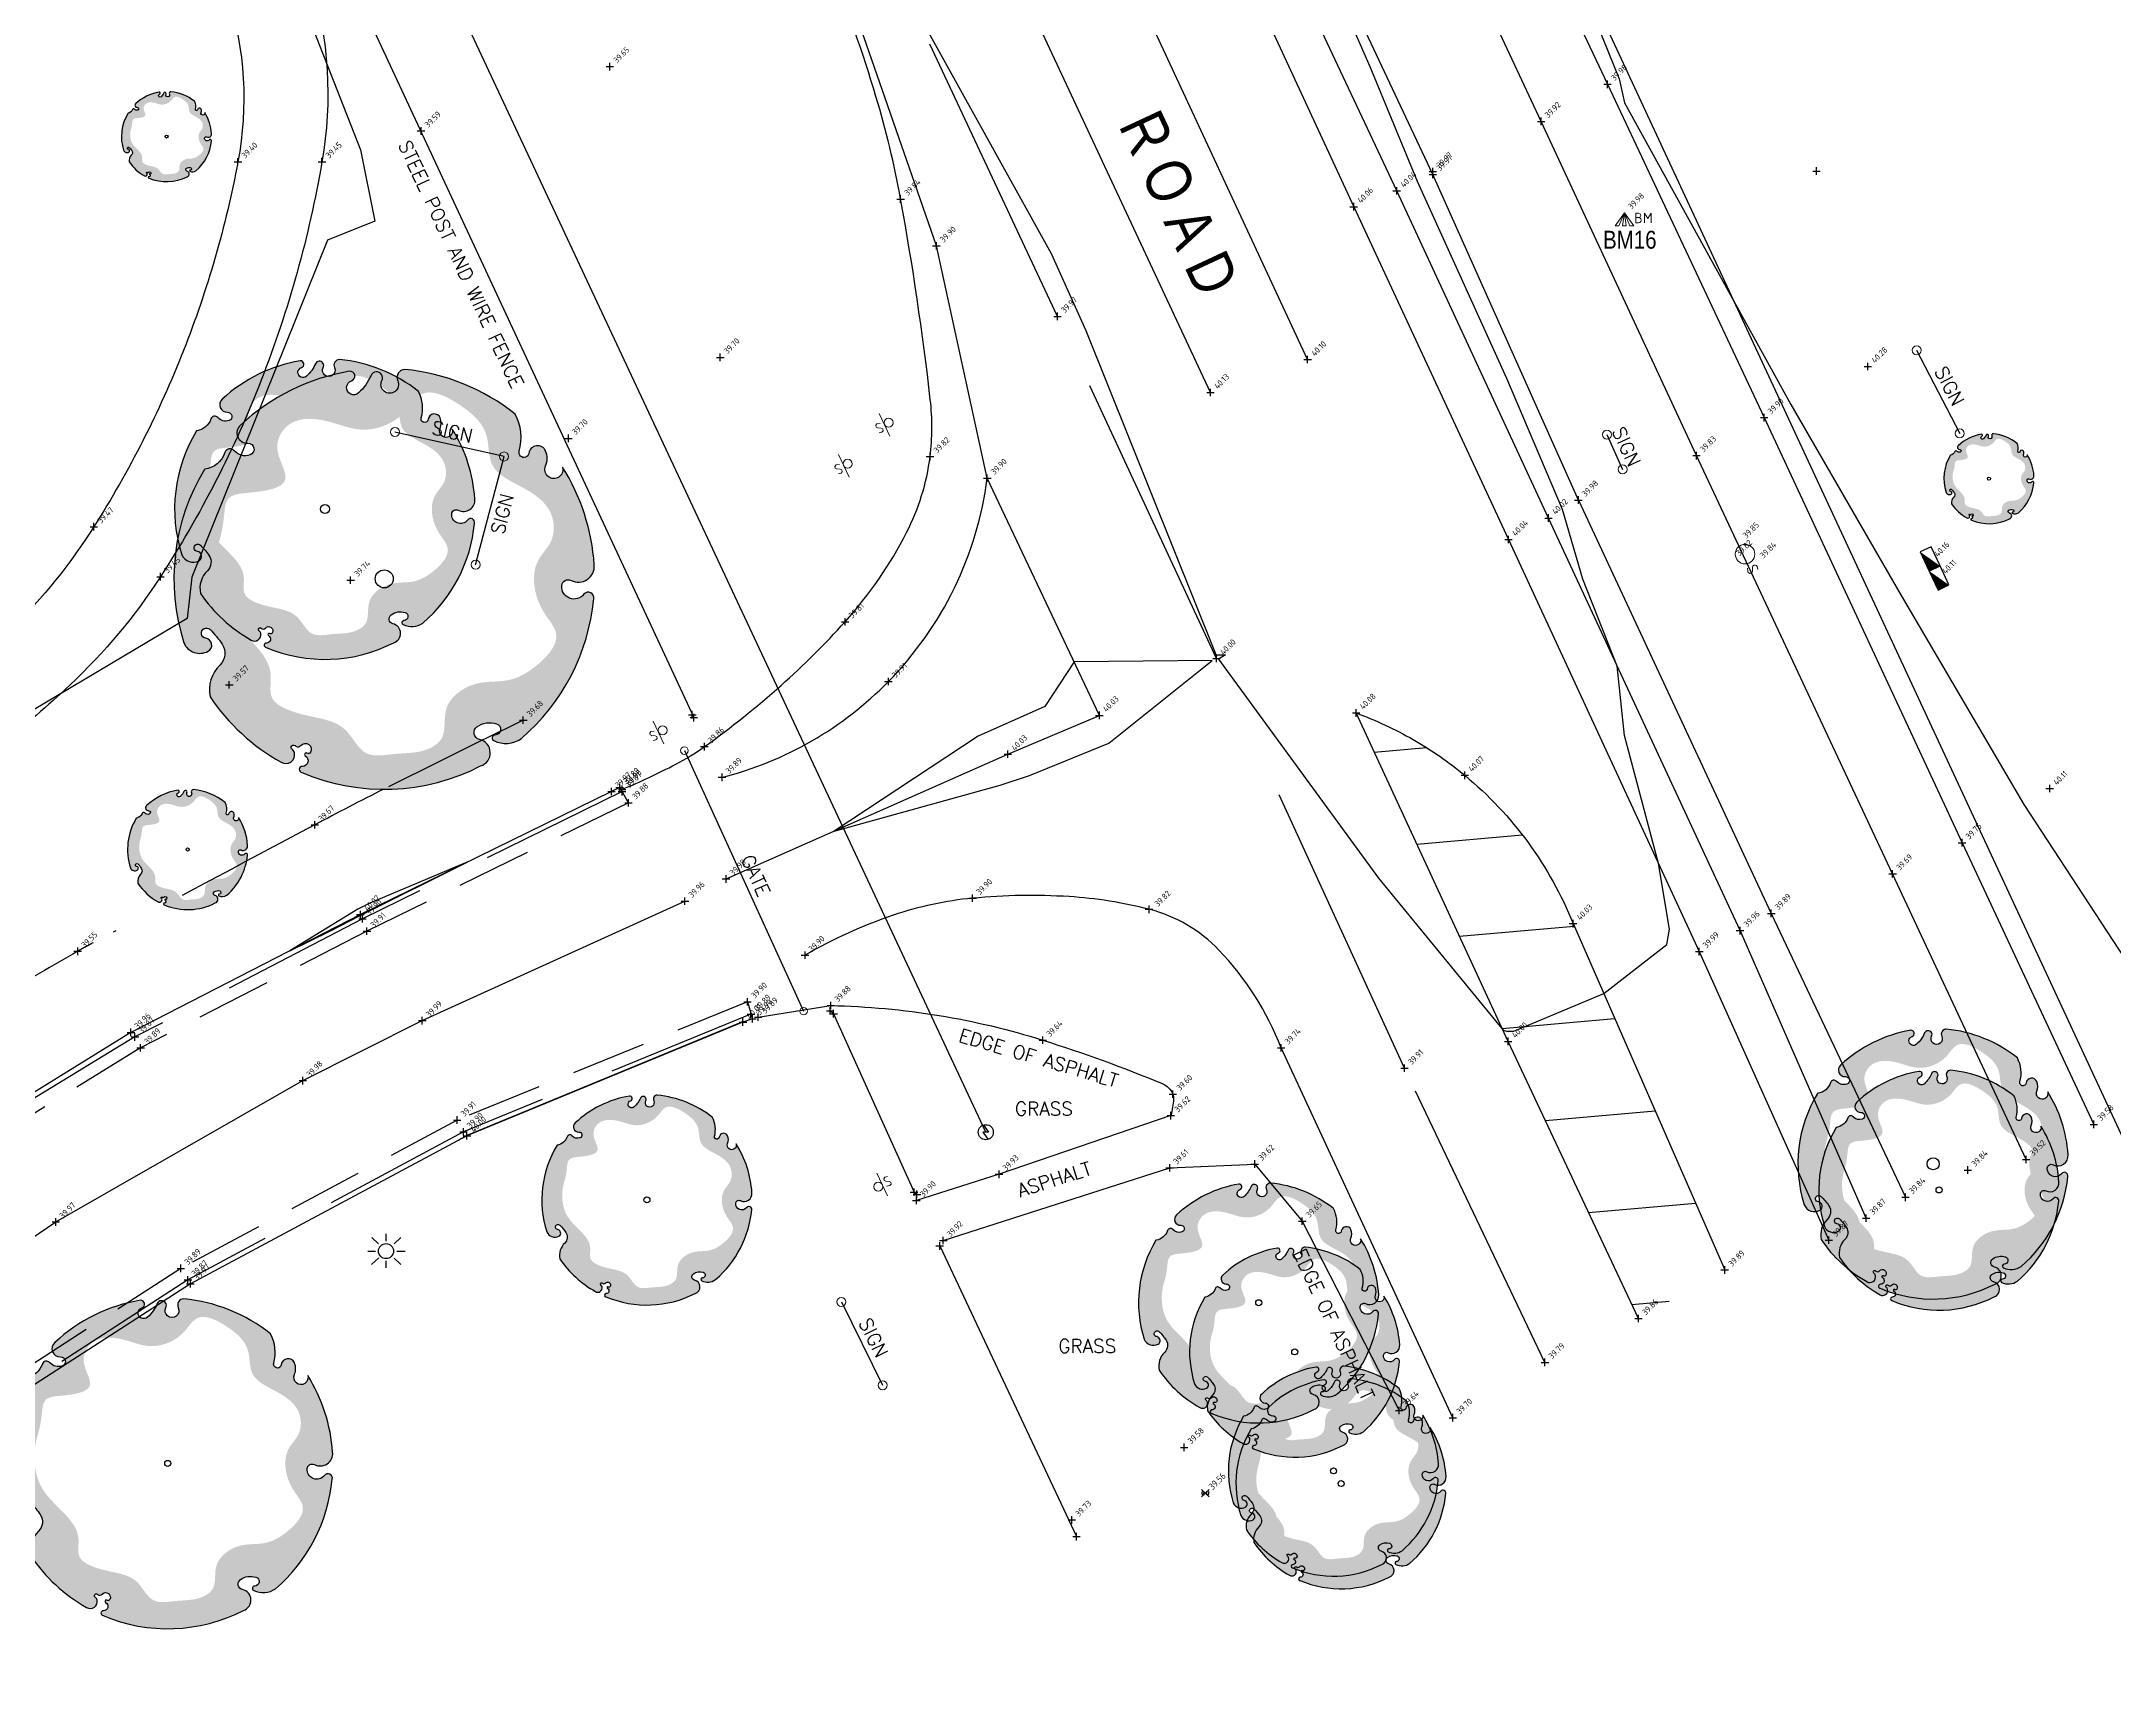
# Model space of a CAD drawing. Header units: metres. Extents: x 245957 to 247358, y 7418632 to 7419642.
# Drawn here: x 247032.9 to 247101.9, y 7419030.7 to 7419085.3 of the extents above; entities that cross this region are included whole.
import ezdxf
from ezdxf.enums import TextEntityAlignment as Align

# ---------------------------------------------------------------- set-up
doc = ezdxf.new("R2010")
doc.units = ezdxf.units.M
for name, pattern in [('DASHDOT', [10, 5, -2.5, 0, -2.5]), ('DASHED', [0.75, 0.5, -0.25]), ('HIDDEN', [0.375, 0.25, -0.125])]:
    doc.linetypes.add(name, pattern=pattern)
for name, color, linetype in [('-TEXT', 7, 'Continuous'), ('017_NAIL-L', 8, 'Continuous'), ('103_TOE_OF_BATTER', 37, 'DASHDOT'), ('103_TOE_OF_BATTER-L', 37, 'DASHDOT'), ('103_TOE_OF_BATTER-S', 37, 'DASHDOT'), ('104_EXISTING_SURFACE-L', 35, 'Continuous'), ('104_EXISTING_SURFACE-S', 35, 'Continuous'), ('201_SINGLE_TREE-H', 63, 'Continuous'), ('201_SINGLE_TREE-S', 96, 'Continuous'), ('403_EDGE_OF_BITUMEN', 8, 'Continuous'), ('403_EDGE_OF_BITUMEN-L', 8, 'Continuous'), ('403_EDGE_OF_BITUMEN-S', 8, 'Continuous'), ('405_EDGE_FORMATION', 33, 'Continuous'), ('405_EDGE_FORMATION-L', 33, 'Continuous'), ('405_EDGE_FORMATION-S', 33, 'Continuous'), ('408_BACK_OF_KERB', 10, 'Continuous'), ('408_BACK_OF_KERB-L', 10, 'Continuous'), ('408_BACK_OF_KERB-S', 10, 'Continuous'), ('410_PEDESTRIAN_PATH', 32, 'Continuous'), ('410_PEDESTRIAN_PATH-L', 32, 'Continuous'), ('410_PEDESTRIAN_PATH-S', 32, 'Continuous'), ('415_LANE_LINE_DASHED', 53, 'DASHED'), ('418_LANE_LINE_SOLID', 53, 'Continuous'), ('418_LANE_LINE_SOLID-L', 53, 'Continuous'), ('418_LANE_LINE_SOLID-S', 53, 'Continuous'), ('503_SIGN', 89, 'Continuous'), ('721_TELECOM_PIT-L', 7, 'Continuous'), ('903_FENCE', 24, 'FENCELINE'), ('903_FENCE-S', 24, 'Continuous'), ('904_GATE', 22, 'Continuous'), ('EX-BENCHMARK', 7, 'Continuous'), ('EX-BENCHMARK_(SLS)', 8, 'Continuous'), ('EX-GATE_(SLS)', 22, 'Continuous'), ('EX-TELSTRA_COVER_(SLS)', 7, 'Continuous'), ('EX-TRAFFIC_SIGN_(SLS)', 89, 'Continuous'), ('Surface_Contours_Major', 4, 'Continuous'), ('Surface_Contours_Minor', 253, 'Continuous')]:
    doc.layers.add(name, color=color, linetype=linetype)
for name, color, linetype, true_color in [('406_LIP_OF_KERB', 7, 'HIDDEN', 0xff4100), ('406_LIP_OF_KERB-L', 7, 'HIDDEN', 0xff4100), ('406_LIP_OF_KERB-S', 7, 'HIDDEN', 0xff4100), ('407_INVERT_OF_KERB', 7, 'DASHED', 0xff4100), ('407_INVERT_OF_KERB-L', 7, 'DASHED', 0xff4100), ('407_INVERT_OF_KERB-S', 7, 'DASHED', 0xff4100), ('717_ELEC_LINE_OVER', 7, 'Continuous', 0xffa500), ('734_GAS_UNDERGROUND-L', 7, 'GAS_LINE', 0xe5d400), ('734_GAS_UNDERGROUND-S', 7, 'GAS_LINE', 0xe5d400), ('741_SEWER_PIT-L', 7, 'Continuous', 0xfffd66), ('EX-ELECT_POLE_(SLS)', 7, 'Continuous', 0xffa500), ('EX-LIGHT_(SLS)', 7, 'Continuous', 0xffa500), ('EX-SEWER_PIT_(SLS)', 7, 'Continuous', 0xfffd66)]:
    doc.layers.add(name, color=color, linetype=linetype, true_color=true_color)
doc.styles.add('BOLD', font='ARIALN.TTF')
doc.styles.add('ISO', font='iso.shx')
doc.styles.add('ISO2.5', font='isocp.shx', dxfattribs={"height": 2.5})
doc.styles.get("Standard").update_dxf_attribs({"font": 'SIMPLEX.shx'})
doc.linetypes.add('FENCELINE', pattern='A,0.5,-0.2,["/",Standard,S=0.1,R=0,X=0,Y=-0.05],-0.25', length=0.95)
doc.linetypes.add('GAS_LINE', pattern='A,0.8,-3.2,["GAS",Standard,S=2,R=0,X=-2,Y=-1],-4,15', length=23)

# ---------------------------------------------------------------- blocks, each defined once
blk = doc.blocks.new('BM')
at = {"color": 0, "linetype": 'Continuous', "lineweight": 13}
for p, q in [((0, 0), (-0.31, -0.437)), ((-0.186, -0.437), (0, 0)), ((0, 0), (-0.062, -0.437)), ((0, 0), (0.186, -0.437)), ((0.31, -0.437), (0, 0)), ((0, 0), (0.062, -0.437)), ((-0.31, -0.437), (-0.186, -0.437)), ((-0.062, -0.437), (0.062, -0.437)), ((0.186, -0.437), (0.31, -0.437)), ((0.472, -0.017), (0.383, -0.017)), ((0.383, -0.017), (0.383, -0.339)), ((0.472, -0.161), (0.383, -0.161)), ((0.383, -0.161), (0.389, -0.161)), ((0.383, -0.339), (0.472, -0.339)), ((0.383, -0.339), (0.389, -0.339)), ((0.522, -0.039), (0.472, -0.017)), ((0.472, -0.161), (0.522, -0.139)), ((0.516, -0.172), (0.472, -0.161)), ((0.472, -0.339), (0.516, -0.327)), ((0.549, -0.206), (0.516, -0.172)), ((0.516, -0.327), (0.549, -0.294)), ((0.544, -0.089), (0.522, -0.039)), ((0.522, -0.139), (0.544, -0.089)), ((0.56, -0.25), (0.549, -0.206)), ((0.549, -0.294), (0.56, -0.25)), ((0.671, -0.339), (0.671, -0.017)), ((0.671, -0.017), (0.776, -0.194)), ((0.776, -0.194), (0.887, -0.017)), ((0.887, -0.017), (0.887, -0.339))]:
    blk.add_line(p, q, dxfattribs=at)
blk = doc.blocks.new('CROSS')
at = {"color": 0, "linetype": 'Continuous'}
for p, q in [((-0.5, 0), (0.5, 0)), ((0, -0.5), (0, 0.5))]:
    blk.add_line(p, q, dxfattribs=at)
blk = doc.blocks.new('734')
at = {"color": 0, "linetype": 'Continuous'}
for p, q in [((-0.5, 0.5), (0, 0)), ((0, 0), (-0.5, -0.5)), ((-0.366, 0.196), (-0.438, 0.122)), ((-0.438, 0.122), (-0.436, -0.1)), ((-0.154, 0.196), (-0.366, 0.196)), ((0.5, 0.5), (0, 0)), ((0, 0), (0.5, -0.5)), ((0.16, 0.2), (0.16, -0.08)), ((0.46, -0.08), (0.46, 0.2)), ((-0.436, -0.1), (-0.398, -0.168)), ((-0.398, -0.168), (-0.332, -0.206)), ((-0.332, -0.206), (-0.254, -0.206)), ((-0.132, -0.038), (-0.288, -0.038)), ((-0.254, -0.206), (-0.212, -0.206)), ((-0.212, -0.206), (-0.16, -0.204)), ((-0.16, -0.204), (-0.132, -0.148)), ((-0.132, -0.148), (-0.132, -0.038)), ((0.16, -0.08), (0.2, -0.16)), ((0.2, -0.16), (0.26, -0.2)), ((0.26, -0.2), (0.34, -0.2)), ((0.34, -0.2), (0.42, -0.16)), ((0.42, -0.16), (0.46, -0.08))]:
    blk.add_line(p, q, dxfattribs=at)
blk = doc.blocks.new('PP')
at = {"layer": 'EX-ELECT_POLE_(SLS)', "color": 0}
for p, q in [((-0.077, 0.238), (0.092, 0)), ((0.092, 0), (-0.096, 0)), ((-0.096, 0), (0.074, -0.239))]:
    blk.add_line(p, q, dxfattribs=at)
blk.add_circle((0, 0), 0.25, dxfattribs=at)
blk = doc.blocks.new('SP')
at = {"color": 0, "linetype": 'Continuous', "lineweight": 13}
for p, q in [((0.15, 0.423), (0.15, -0.406)), ((0.28, 0.165), (0.263, 0.104)), ((0.263, 0.104), (0.302, 0.059)), ((0.335, 0.192), (0.28, 0.165)), ((0.302, 0.059), (0.401, 0.004)), ((0.424, 0.176), (0.335, 0.192)), ((0.401, 0.004), (0.407, 0.004)), ((0.44, -0.04), (0.401, 0.004)), ((0.401, 0.004), (0.407, 0.004)), ((0.263, -0.096), (0.368, -0.129)), ((0.368, -0.129), (0.424, -0.101)), ((0.368, -0.129), (0.374, -0.129)), ((0.424, -0.101), (0.44, -0.04))]:
    blk.add_line(p, q, dxfattribs=at)
blk.add_circle((0, 0), 0.15, dxfattribs=at)
blk = doc.blocks.new('201T')
at = {"layer": '201_SINGLE_TREE-S'}
blk.add_circle((0, 0), 0.5, dxfattribs=at)
blk = doc.blocks.new('201C')
at = {"layer": '201_SINGLE_TREE-H', "transparency": 33554534}
h = blk.add_hatch(color=256, dxfattribs=at)
h.paths.add_polyline_path([(-0.3717, -0.3344, 0.222926), (0.0196, -0.4996, 0.770799), (0.0439, -0.4417, -0.650302), (0.0511, -0.4116, -0.234737), (0.0964, -0.4247, -0.847312), (0.0816, -0.4475, 0.78443), (0.0732, -0.4583, 0.276934), (0.1352, -0.4813, 0.193599), (0.4309, -0.2536, 0.800435), (0.4144, -0.2337, -0.75216), (0.3757, -0.1925, -0.528914), (0.4006, -0.1909, 0.594112), (0.4663, -0.1804, 0.123805), (0.4962, 0.0616, -1.41759), (0.4607, 0.0811, 0.206906), (0.4758, 0.1133, 0.759729), (0.4374, 0.1252, -1.073307), (0.4187, 0.1392, 0.194379), (0.4474, 0.2231, 0.144612), (0.2544, 0.4304, 0.53339), (0.2277, 0.4128, -1.592592), (0.1939, 0.4293, 1.030038), (0.1758, 0.4513, -0.10361), (0.1314, 0.4262, -1.238487), (0.1282, 0.4593, 0.884725), (0.1336, 0.4818, 0.147549), (-0.1551, 0.4753, 0.71725), (-0.1579, 0.4291, -0.864032), (-0.1646, 0.4015, -0.310704), (-0.1946, 0.4266, 0.58143), (-0.2167, 0.4321, -0.281558), (-0.2766, 0.4162), (-0.2775, 0.4159, 0.217121), (-0.4959, 0.0634), (-0.4959, 0.0634, 0.440011), (-0.4522, 0.021, 0.723973), (-0.4442, 0.0516, -1.384648), (-0.4262, 0.0659, -0.051107), (-0.4149, 0.0223, -0.361502), (-0.441, -0.0208, 0.256822), (-0.4937, -0.0791, 0.116166), (-0.4065, -0.2911, 0.67803), (-0.3682, -0.2843, 0.170035), (-0.3696, -0.274, -1.054701), (-0.3596, -0.2696, 0.431903), (-0.3468, -0.2749, -0.910728), (-0.3329, -0.2993, -0.42046), (-0.3418, -0.2976, 1.007885), (-0.3479, -0.3018, -0.766634), (-0.3646, -0.3216, 0.938602), (-0.3717, -0.3344)])
edge = h.paths.add_edge_path(flags=16)
edge.add_spline(control_points=[(-0.3177, 0.2468), (-0.303, 0.2628), (-0.2856, 0.2893), (-0.256, 0.3411), (-0.1928, 0.3155), (-0.0921, 0.286), (-0.1162, 0.3941), (-0.0359, 0.4462), (0.0392, 0.3985), (0.1028, 0.3299), (0.1957, 0.3214), (0.2784, 0.3804), (0.3442, 0.2961), (0.3785, 0.2147), (0.3303, 0.1307), (0.3915, 0.0592), (0.4378, -0.0139), (0.4055, -0.0919), (0.3459, -0.1091), (0.3102, -0.1666), (0.3057, -0.2282), (0.3286, -0.3091), (0.2408, -0.3447), (0.1647, -0.3496), (0.103, -0.3142), (0.0463, -0.3153), (0.0047, -0.3356), (-0.0139, -0.3682), (-0.0327, -0.4069), (-0.0927, -0.4151), (-0.1463, -0.3868), (-0.23, -0.3665), (-0.2245, -0.2773), (-0.2864, -0.2294), (-0.3344, -0.1941), (-0.3737, -0.1409), (-0.3276, -0.0866), (-0.344, -0.0009), (-0.3866, 0.0828), (-0.3665, 0.1796), (-0.3359, 0.2271), (-0.3177, 0.2468)], knot_values=[0, 0, 0, 0, 0.064972, 0.101243, 0.15652, 0.245586, 0.324463, 0.387907, 0.486094, 0.554514, 0.671826, 0.728629, 0.823661, 0.919885, 0.989953, 1.075257, 1.171704, 1.23593, 1.293575, 1.346478, 1.426142, 1.479146, 1.570817, 1.644481, 1.712561, 1.774901, 1.807, 1.846291, 1.885582, 1.928182, 2.007036, 2.074591, 2.151638, 2.226455, 2.293426, 2.340744, 2.397548, 2.47317, 2.587294, 2.673595, 2.754259, 2.754259, 2.754259, 2.754259], degree=3, periodic=0)
at = {"layer": '201_SINGLE_TREE-S'}
blk.add_lwpolyline([(-0.3717, -0.3344, 0.222926), (0.0196, -0.4996, 0.770799), (0.0439, -0.4417, -0.650302), (0.0511, -0.4116, -0.234737), (0.0964, -0.4247, -0.847312), (0.0816, -0.4475, 0.78443), (0.0732, -0.4583, 0.276934), (0.1352, -0.4813, 0.193599), (0.4309, -0.2536, 0.800435), (0.4144, -0.2337, -0.75216), (0.3757, -0.1925, -0.528914), (0.4006, -0.1909, 0.594112), (0.4663, -0.1804, 0.123805), (0.4962, 0.0616, -1.41759), (0.4607, 0.0811, 0.206906), (0.4758, 0.1133, 0.759729), (0.4374, 0.1252, -1.073307), (0.4187, 0.1392, 0.194379), (0.4474, 0.2231, 0.144612), (0.2544, 0.4304, 0.53339), (0.2277, 0.4128, -1.592592), (0.1939, 0.4293, 1.030038), (0.1758, 0.4513, -0.10361), (0.1314, 0.4262, -1.238487), (0.1282, 0.4593, 0.884725), (0.1336, 0.4818, 0.147549), (-0.1551, 0.4753, 0.71725), (-0.1579, 0.4291, -0.864032), (-0.1646, 0.4015, -0.310704), (-0.1946, 0.4266, 0.58143), (-0.2167, 0.4321, -0.281558), (-0.2766, 0.4162), (-0.2775, 0.4159, 0.217121), (-0.4959, 0.0634), (-0.4959, 0.0634, 0.440011), (-0.4522, 0.021, 0.723973), (-0.4442, 0.0516, -1.384648), (-0.4262, 0.0659, -0.051107), (-0.4149, 0.0223, -0.361502), (-0.441, -0.0208, 0.256822), (-0.4937, -0.0791, 0.116166), (-0.4065, -0.2911, 0.67803), (-0.3682, -0.2843, 0.170035), (-0.3696, -0.274, -1.054701), (-0.3596, -0.2696, 0.431903), (-0.3468, -0.2749, -0.910728), (-0.3329, -0.2993, -0.42046), (-0.3418, -0.2976, 1.007885), (-0.3479, -0.3018, -0.766634), (-0.3646, -0.3216, 0.938602), (-0.3717, -0.3344)], format="xyb", dxfattribs=at)
blk = doc.blocks.new('SEWA')
at = {"color": 0, "linetype": 'Continuous', "lineweight": 13}
for p, q in [((0.471, 0.153), (0.46, 0.114)), ((0.46, 0.114), (0.477, 0.07)), ((0.499, 0.186), (0.471, 0.153)), ((0.477, 0.07), (0.504, 0.042)), ((0.543, 0.197), (0.499, 0.186)), ((0.504, 0.042), (0.615, -0.013)), ((0.643, 0.175), (0.543, 0.197)), ((0.46, -0.124), (0.582, -0.163)), ((0.582, -0.163), (0.621, -0.152)), ((0.582, -0.163), (0.587, -0.163)), ((0.615, -0.013), (0.621, -0.013)), ((0.648, -0.041), (0.615, -0.013)), ((0.615, -0.013), (0.621, -0.013)), ((0.621, -0.152), (0.654, -0.124)), ((0.659, -0.08), (0.648, -0.041)), ((0.654, -0.124), (0.659, -0.08))]:
    blk.add_line(p, q, dxfattribs=at)
blk.add_circle((0, 0), 0.325, dxfattribs=at)
blk = doc.blocks.new('GATE')
at = {"color": 0, "linetype": 'Continuous', "lineweight": 13}
blk.add_circle((0, 0), 0.125, dxfattribs=at)
blk = doc.blocks.new('SPD')
at = {"color": 0, "linetype": 'Continuous', "lineweight": 13}
blk.add_circle((0, 0), 0.15, dxfattribs=at)
blk = doc.blocks.new('TCB')
at = {"layer": 'EX-TELSTRA_COVER_(SLS)'}
for p, q in [((0.35, 0.2), (-0.35, 0.2)), ((-0.35, 0.2), (-0.35, -0.2)), ((0.35, -0.2), (0.35, 0.2)), ((-0.35, -0.2), (0.35, -0.2))]:
    blk.add_line(p, q, dxfattribs=at)
blk.add_solid([(-0.35, -0.2), (0.35, 0.2), (0.35, -0.2)], dxfattribs=at)
blk = doc.blocks.new('G')
at = {"layer": '-TEXT'}
blk.add_text('GRASS', height=0.45, dxfattribs=at).set_placement((0.021, -0.235), align=Align.CENTER)
blk = doc.blocks.new('A')
at = {"layer": '-TEXT'}
blk.add_text('ASPHALT', height=0.45, dxfattribs=at).set_placement((-0.053, -0.242), align=Align.CENTER)
blk = doc.blocks.new('1221')
at = {"layer": 'EX-LIGHT_(SLS)'}
for p, q in [((246717.545, 7418813.371), (246717.762, 7418813.171)), ((246718.013, 7418813.493), (246718.013, 7418813.259)), ((246718.512, 7418813.371), (246718.283, 7418813.162)), ((246717.413, 7418812.924), (246717.667, 7418812.924)), ((246717.773, 7418812.695), (246717.535, 7418812.476)), ((246718.013, 7418812.599), (246718.013, 7418812.365)), ((246718.285, 7418812.687), (246718.512, 7418812.476)), ((246718.379, 7418812.924), (246718.654, 7418812.924))]:
    blk.add_line(p, q, dxfattribs=at)
blk.add_circle((246718.013, 7418812.924), 0.25, dxfattribs=at)

msp = doc.modelspace()

# ---------------------------------------------------------------- hatches: boundary and pattern name
at = {"layer": '418_LANE_LINE_SOLID'}
h = msp.add_hatch(dxfattribs=at)
h.set_pattern_fill('ANSI31', color=256, angle=320, style=0)
edge = h.paths.add_edge_path()
edge.add_line((247081.686, 7419052), (247076.626, 7419062.922))
edge.add_arc((247072.369, 7419051.315), 12.363, 60.15707, 69.86006, ccw=False)
edge.add_arc((247072.369, 7419051.315), 12.363, 50.45408, 60.15707, ccw=False)
edge.add_arc((247072.369, 7419051.315), 12.363, 36.15509, 50.45408, ccw=False)
edge.add_arc((247072.369, 7419051.315), 12.363, 21.85609, 36.15509, ccw=False)
edge.add_line((247083.843, 7419055.917), (247088.889, 7419044.396))
edge.add_line((247088.889, 7419044.396), (247086.02, 7419042.78))
edge.add_line((247086.02, 7419042.78), (247081.686, 7419052))

# ---------------------------------------------------------------- linework, layer by layer
at = {"layer": '103_TOE_OF_BATTER'}
msp.add_lwpolyline([(247031.6, 7419053.513, -0.010425), (247034.094, 7419054.995, -0.006316), (247034.612, 7419055.279, -0.000447), (247041.982, 7419059.202, -0.005803), (247044.282, 7419060.389, -0.002905), (247048.918, 7419062.682)], format="xyb", dxfattribs=at)
at = {"layer": '403_EDGE_OF_BITUMEN'}
for p, q in [((247079.179, 7419080.832), (247072.858, 7419094.261)), ((247084.018, 7419070.003), (247079.179, 7419080.832)), ((247084.018, 7419070.003), (247090.436, 7419056.256)), ((247090.436, 7419056.256), (247094.9, 7419046.813)), ((247056.732, 7419052.806), (247059.152, 7419053.192)), ((247070.463, 7419049.53), (247064.745, 7419047.579)), ((247062.89, 7419045.379), (247070.425, 7419047.795)), ((247070.425, 7419047.795), (247073.252, 7419047.92)), ((247073.252, 7419047.92), (247074.833, 7419046.022)), ((247064.745, 7419047.579), (247061.997, 7419046.71)), ((247074.833, 7419046.022), (247078.056, 7419039.724))]:
    msp.add_line(p, q, dxfattribs=at)
for points in [[(247052.208, 7419060.38, 0.020309), (247053.988, 7419061.215, 0.035599), (247054.944, 7419061.802, 0.026076), (247057.495, 7419063.838, 0.028345), (247059.625, 7419065.955, 0.064249), (247061.669, 7419068.921, 0.087839), (247062.45, 7419071.447, 0.059595), (247062.46, 7419073.339, 0.016654), (247061.473, 7419080.016, 0.028062), (247060.652, 7419083.427, 0.021592), (247059.152, 7419087.73)], [(247059.152, 7419053.192, -0.034965), (247062.75, 7419052.86, -0.035603), (247066.203, 7419052.04, -0.022237), (247070.178, 7419050.594, -0.197397), (247070.528, 7419050.245, -0.123089), (247070.553, 7419050.086, -0.034822), (247070.463, 7419049.53)]]:
    msp.add_lwpolyline(points, format="xyb", dxfattribs=at)
at = {"layer": '405_EDGE_FORMATION'}
for points in [[(247038.076, 7419095.047, -0.081894), (247041.857, 7419087.328, -0.116463), (247042.222, 7419081.255, -0.04993), (247040.201, 7419073.993, -0.05124), (247036.85, 7419067.455, -0.060261), (247033.84, 7419063.855, -0.046585), (247029.056, 7419060.135)], [(247035.503, 7419093.788, -0.085397), (247039.1, 7419086.769, -0.122848), (247039.425, 7419081.253, -0.047598), (247037.613, 7419074.975, -0.047314), (247034.633, 7419069.117, -0.057105), (247031.893, 7419065.722, -0.044832), (247027.605, 7419062.199)]]:
    msp.add_lwpolyline(points, format="xyb", dxfattribs=at)
at = {"layer": '406_LIP_OF_KERB', "ltscale": 10}
for p, q in [((247052.417, 7419059.934), (247052.127, 7419060.446)), ((247052.417, 7419059.934), (247043.718, 7419055.665)), ((247043.718, 7419055.665), (247036.189, 7419051.787)), ((247056.377, 7419053.315), (247046.721, 7419049.384)), ((247056.377, 7419053.315), (247056.545, 7419052.754)), ((247036.189, 7419051.787), (247029.951, 7419047.944)), ((247046.721, 7419049.384), (247037.528, 7419044.449)), ((247037.528, 7419044.449), (247030.68, 7419040.023))]:
    msp.add_line(p, q, dxfattribs=at)
at = {"layer": '407_INVERT_OF_KERB', "ltscale": 10}
for p, q in [((247052.203, 7419060.306), (247043.568, 7419056.073)), ((247043.568, 7419056.073), (247035.999, 7419052.145)), ((247056.493, 7419052.905), (247046.927, 7419048.992)), ((247035.999, 7419052.145), (247029.7, 7419048.308)), ((247046.927, 7419048.992), (247037.762, 7419044.069)), ((247037.762, 7419044.069), (247030.981, 7419039.689))]:
    msp.add_line(p, q, dxfattribs=at)
at = {"layer": '408_BACK_OF_KERB'}
for p, q in [((247051.853, 7419060.311), (247043.5, 7419056.221)), ((247052.127, 7419060.446), (247051.853, 7419060.311)), ((247043.5, 7419056.221), (247035.865, 7419052.3)), ((247056.226, 7419052.643), (247047.043, 7419048.861)), ((247056.545, 7419052.754), (247056.226, 7419052.643)), ((247035.865, 7419052.3), (247029.607, 7419048.442)), ((247047.043, 7419048.861), (247037.842, 7419043.94)), ((247037.842, 7419043.94), (247031.073, 7419039.562))]:
    msp.add_line(p, q, dxfattribs=at)
at = {"layer": '410_PEDESTRIAN_PATH'}
for p, q in [((247079.019, 7419096.541), (247084.986, 7419083.83)), ((247082.781, 7419082.599), (247076.567, 7419095.923)), ((247084.986, 7419083.83), (247090.198, 7419072.744)), ((247087.947, 7419071.482), (247082.781, 7419082.599)), ((247090.198, 7419072.744), (247096.783, 7419058.606)), ((247094.475, 7419057.574), (247087.947, 7419071.482)), ((247096.783, 7419058.606), (247101.169, 7419049.239)), ((247098.918, 7419048.07), (247094.475, 7419057.574))]:
    msp.add_line(p, q, dxfattribs=at)
at = {"layer": '415_LANE_LINE_DASHED', "ltscale": 20}
for p, q in [((247066.691, 7419076.111), (247060.878, 7419088.517)), ((247071.979, 7419064.737), (247066.691, 7419076.111)), ((247068.083, 7419062.841), (247064.356, 7419070.733)), ((247078.235, 7419051.108), (247071.979, 7419064.737)), ((247082.906, 7419041.324), (247078.235, 7419051.108))]:
    msp.add_line(p, q, dxfattribs=at)
at = {"layer": '418_LANE_LINE_SOLID'}
for p, q in [((247077.976, 7419080.286), (247071.711, 7419093.639)), ((247070.387, 7419093.042), (247076.546, 7419079.761)), ((247075.013, 7419074.676), (247067.417, 7419090.995)), ((247062.661, 7419078.458), (247059.386, 7419087.884)), ((247071.782, 7419073.583), (247065.596, 7419086.82)), ((247083.025, 7419069.405), (247077.976, 7419080.286)), ((247076.546, 7419079.761), (247081.694, 7419068.693)), ((247064.356, 7419070.733), (247062.661, 7419078.458)), ((247089.398, 7419055.684), (247083.025, 7419069.405)), ((247081.694, 7419068.693), (247088.042, 7419054.985)), ((247081.686, 7419052), (247076.626, 7419062.922)), ((247065.04, 7419061.551), (247068.083, 7419062.841)), ((247055.665, 7419057.402), (247065.04, 7419061.551)), ((247045.559, 7419052.69), (247054.297, 7419056.665)), ((247083.843, 7419055.917), (247088.889, 7419044.396)), ((247093.593, 7419046.117), (247089.398, 7419055.684)), ((247088.042, 7419054.985), (247092.354, 7419045.386)), ((247041.583, 7419050.695), (247045.559, 7419052.69)), ((247086.02, 7419042.78), (247081.686, 7419052)), ((247079.843, 7419039.483), (247074.133, 7419051.784)), ((247033.369, 7419045.995), (247041.583, 7419050.695)), ((247027.537, 7419042.065), (247033.369, 7419045.995))]:
    msp.add_line(p, q, dxfattribs=at)
for points in [[(247055.532, 7419060.782, 0.068275), (247058.517, 7419061.995, 0.068275), (247061.064, 7419063.967, 0.080941), (247063.261, 7419067.082, 0.080941), (247064.356, 7419070.733)], [(247076.626, 7419062.922, -0.042363), (247078.521, 7419062.039, -0.042363), (247080.241, 7419060.848, -0.062472), (247082.351, 7419058.609, -0.062472), (247083.843, 7419055.917)], [(247074.133, 7419051.784, 0.097559), (247072.063, 7419055.032, 0.140731), (247069.736, 7419056.394, 0.046862), (247067.075, 7419056.813, 0.039318), (247063.868, 7419056.761, 0.058313), (247061.227, 7419056.195, 0.048851), (247058.293, 7419054.866)]]:
    msp.add_lwpolyline(points, format="xyb", dxfattribs=at)
at = {"layer": '503_SIGN'}
for p, q in [((247095.273, 7419074.985), (247096.706, 7419072.218)), ((247048.278, 7419071.452), (247044.65, 7419072.265)), ((247084.968, 7419072.181), (247085.489, 7419071.025)), ((247047.332, 7419067.853), (247048.278, 7419071.452)), ((247059.501, 7419043.336), (247060.873, 7419040.564))]:
    msp.add_line(p, q, dxfattribs=at)
at = {"layer": '717_ELEC_LINE_OVER'}
for p, q in [((247064.306, 7419048.979), (247011.404, 7419161.957)), ((247106.952, 7419038.412), (247062.057, 7419135.04))]:
    msp.add_line(p, q, dxfattribs=at)
at = {"layer": '903_FENCE', "ltscale": 20}
for p, q in [((247022.885, 7419130.866), (247054.593, 7419062.767)), ((247054.593, 7419062.767), (247054.542, 7419062.864)), ((247059.126, 7419053.016), (247059.243, 7419052.918)), ((247059.243, 7419052.918), (247061.919, 7419046.984)), ((247061.919, 7419046.984), (247062.014, 7419046.911)), ((247062.772, 7419045.194), (247067.322, 7419035.528))]:
    msp.add_line(p, q, dxfattribs=at)
at = {"layer": '904_GATE'}
msp.add_line((247054.277, 7419061.671), (247058.245, 7419053.003), dxfattribs=at)
at = {"layer": 'Surface_Contours_Major', "elevation": 40}
for points in [[(247073.133, 7419118.779), (247074.571, 7419110.683), (247075.209, 7419106.955), (247079.573, 7419096.805), (247084.645, 7419085.82), (247085.371, 7419084.01), (247085.554, 7419083.214), (247091.087, 7419073.182), (247094.753, 7419066.83), (247098.84, 7419059.878), (247102.784, 7419053.844)], [(247061.503, 7419087.182), (247066.477, 7419078.2), (247067.63, 7419075.644), (247071.977, 7419064.813), (247072.014, 7419064.854), (247072.275, 7419064.859), (247072.046, 7419064.712), (247077.373, 7419057.43), (247081.514, 7419052.37), (247081.63, 7419052.341), (247081.874, 7419052.344), (247084.862, 7419053.591), (247086.961, 7419055.226), (247087.056, 7419055.726), (247086.683, 7419057.919), (247085.556, 7419062.17), (247085.311, 7419064.482), (247084.169, 7419067.375), (247083.488, 7419069.685), (247081.639, 7419074.051), (247078.666, 7419080.6), (247077.091, 7419084.412), (247072.787, 7419094.223)], [(247056.242, 7419052.65), (247056.238, 7419052.657), (247055.754, 7419052.459), (247047.041, 7419048.864), (247046.684, 7419048.67)]]:
    msp.add_lwpolyline(points, dxfattribs=at)
for points in [[(247064.047, 7419062.154), (247059.256, 7419058.992), (247064.787, 7419060.52), (247065.761, 7419060.847), (247068.397, 7419061.923), (247071.836, 7419064.668), (247067.241, 7419064.623), (247066.268, 7419063.133)], [(247042.484, 7419055.67), (247043.511, 7419056.197), (247047.074, 7419057.972), (247043.817, 7419056.6), (247043.413, 7419056.392), (247041.147, 7419055.013)]]:
    msp.add_lwpolyline(points, close=True, dxfattribs=at)
at = {"layer": 'Surface_Contours_Minor', "elevation": 39.5}
msp.add_lwpolyline([(247034.317, 7419136.385), (247037.86, 7419126.497), (247038.692, 7419124.619), (247043.962, 7419112.125), (247044.325, 7419111.242), (247044.483, 7419109.717), (247040.651, 7419103.724), (247044.123, 7419097.097), (247039.788, 7419093.994), (247041.362, 7419087.121), (247043.499, 7419081.652), (247043.985, 7419079.277), (247042.4, 7419078.651), (247037.889, 7419067.436), (247037.737, 7419066.06), (247031.299, 7419062.243)], dxfattribs=at)

# ---------------------------------------------------------------- block references
at = {"layer": '-TEXT'}
for p in [(247066.217, 7419049.769), (247067.66, 7419041.878)]:
    msp.add_blockref('G', p, dxfattribs=at)
at = {"layer": '-TEXT', "rotation": 17.77415592953377}
msp.add_blockref('A', (247066.63, 7419047.444), dxfattribs=at)
at = {"layer": '017_NAIL-L', "color": 1}
msp.add_blockref('1221', (326.338, 232.1), dxfattribs=at)
at = {"layer": '103_TOE_OF_BATTER-S', "xscale": 0.25, "yscale": 0.25, "zscale": 0.25}
for p in [(247048.918, 7419062.682), (247041.982, 7419059.202), (247034.094, 7419054.995)]:
    msp.add_blockref('CROSS', p, dxfattribs=at)
at = {"layer": '104_EXISTING_SURFACE-S', "xscale": 0.25, "yscale": 0.25, "zscale": 0.25}
for p in [(247051.797, 7419084.42), (247045.518, 7419082.279), (247055.471, 7419074.748), (247093.649, 7419074.443), (247050.42, 7419072.055), (247043.174, 7419067.34), (247039.138, 7419063.858), (247099.699, 7419060.409), (247096.977, 7419047.721), (247070.904, 7419038.495), (247067.168, 7419036.082)]:
    msp.add_blockref('CROSS', p, dxfattribs=at)
at = {"layer": '201_SINGLE_TREE-S', "rotation": 25}
for name, p, xscale, yscale, zscale in [('201C', (247037.05, 7419082.092), 3, 3, 3), ('201T', (247037.05, 7419082.092), 0.1, 0.1, 0.1), ('201C', (247044.294, 7419067.383), 14, 14, 14), ('201C', (247042.319, 7419069.704), 10, 10, 10), ('201C', (247097.679, 7419070.716), 3, 3, 3), ('201T', (247097.679, 7419070.716), 0.1, 0.1, 0.1), ('201T', (247042.319, 7419069.704), 0.3, 0.3, 0.3), ('201T', (247044.294, 7419067.383), 0.6, 0.6, 0.6), ('201C', (247107.974, 7419057.981), 10, 10, 10), ('201C', (247037.753, 7419058.381), 4, 4, 4), ('201T', (247037.753, 7419058.381), 0.1, 0.1, 0.1), ('201C', (247095.822, 7419047.929), 9, 9, 9), ('201C', (247096.017, 7419047.058), 8, 8, 8), ('201C', (247053.034, 7419046.729), 7, 7, 7), ('201C', (247073.385, 7419043.307), 8, 8, 8), ('201T', (247095.822, 7419047.929), 0.4, 0.4, 0.4), ('201T', (247096.017, 7419047.058), 0.2, 0.2, 0.2), ('201T', (247053.034, 7419046.729), 0.2, 0.2, 0.2), ('201C', (247074.584, 7419041.672), 7, 7, 7), ('201C', (247037.089, 7419037.965), 11, 11, 11), ('201T', (247073.385, 7419043.307), 0.2, 0.2, 0.2), ('201C', (247075.874, 7419037.714), 7, 7, 7), ('201C', (247076.126, 7419037.293), 7, 7, 7), ('201T', (247074.584, 7419041.672), 0.2, 0.2, 0.2), ('201T', (247037.089, 7419037.965), 0.2, 0.2, 0.2), ('201T', (247075.874, 7419037.714), 0.2, 0.2, 0.2), ('201T', (247076.126, 7419037.293), 0.2, 0.2, 0.2)]:
    msp.add_blockref(name, p, dxfattribs=dict(at, xscale=xscale, yscale=yscale, zscale=zscale))
at = {"layer": '403_EDGE_OF_BITUMEN-S', "xscale": 0.25, "yscale": 0.25, "zscale": 0.25}
for p in [(247079.179, 7419080.832), (247061.473, 7419080.016), (247062.45, 7419071.447), (247084.018, 7419070.003), (247059.625, 7419065.955), (247054.944, 7419061.802), (247052.208, 7419060.38), (247090.436, 7419056.256), (247059.152, 7419053.192), (247056.732, 7419052.806), (247066.203, 7419052.04), (247070.528, 7419050.245), (247070.463, 7419049.53), (247070.425, 7419047.795), (247073.252, 7419047.92), (247064.745, 7419047.579), (247061.997, 7419046.71), (247094.9, 7419046.813), (247074.833, 7419046.022), (247062.89, 7419045.379), (247078.056, 7419039.724)]:
    msp.add_blockref('CROSS', p, dxfattribs=at)
at = {"layer": '405_EDGE_FORMATION-S', "xscale": 0.25, "yscale": 0.25, "zscale": 0.25}
for p in [(247039.425, 7419081.253), (247042.222, 7419081.255), (247079.176, 7419080.93), (247034.633, 7419069.117), (247036.85, 7419067.455)]:
    msp.add_blockref('CROSS', p, dxfattribs=at)
at = {"layer": '406_LIP_OF_KERB-S', "xscale": 0.25, "yscale": 0.25, "zscale": 0.25}
for p in [(247052.417, 7419059.934), (247043.718, 7419055.665), (247056.377, 7419053.315), (247036.189, 7419051.787), (247046.721, 7419049.384), (247037.528, 7419044.449)]:
    msp.add_blockref('CROSS', p, dxfattribs=at)
at = {"layer": '407_INVERT_OF_KERB-S', "xscale": 0.25, "yscale": 0.25, "zscale": 0.25}
for p in [(247052.203, 7419060.306), (247043.568, 7419056.073), (247056.493, 7419052.905), (247035.999, 7419052.145), (247046.927, 7419048.992), (247037.762, 7419044.069)]:
    msp.add_blockref('CROSS', p, dxfattribs=at)
at = {"layer": '408_BACK_OF_KERB-S', "xscale": 0.25, "yscale": 0.25, "zscale": 0.25}
for p in [(247051.853, 7419060.311), (247052.127, 7419060.446), (247043.5, 7419056.221), (247056.226, 7419052.643), (247056.545, 7419052.754), (247035.865, 7419052.3), (247047.043, 7419048.861), (247037.842, 7419043.94)]:
    msp.add_blockref('CROSS', p, dxfattribs=at)
at = {"layer": '410_PEDESTRIAN_PATH-S', "xscale": 0.25, "yscale": 0.25, "zscale": 0.25}
for p in [(247084.986, 7419083.83), (247082.781, 7419082.599), (247090.198, 7419072.744), (247087.947, 7419071.482), (247096.783, 7419058.606), (247094.475, 7419057.574), (247101.169, 7419049.239), (247098.918, 7419048.07)]:
    msp.add_blockref('CROSS', p, dxfattribs=at)
at = {"layer": '418_LANE_LINE_SOLID-S', "xscale": 0.25, "yscale": 0.25, "zscale": 0.25}
for p in [(247077.976, 7419080.286), (247076.546, 7419079.761), (247062.661, 7419078.458), (247066.691, 7419076.111), (247075.013, 7419074.676), (247071.782, 7419073.583), (247064.356, 7419070.733), (247083.025, 7419069.405), (247081.694, 7419068.693), (247071.979, 7419064.737), (247061.064, 7419063.967), (247068.083, 7419062.841), (247076.626, 7419062.922), (247065.04, 7419061.551), (247055.532, 7419060.782), (247080.241, 7419060.848), (247055.665, 7419057.402), (247054.297, 7419056.665), (247063.868, 7419056.761), (247069.736, 7419056.394), (247083.843, 7419055.917), (247089.398, 7419055.684), (247058.293, 7419054.866), (247088.042, 7419054.985), (247045.559, 7419052.69), (247074.133, 7419051.784), (247081.686, 7419052), (247078.235, 7419051.108), (247041.583, 7419050.695), (247033.369, 7419045.995), (247093.593, 7419046.117), (247092.354, 7419045.386), (247088.889, 7419044.396), (247086.02, 7419042.78), (247082.906, 7419041.324), (247079.843, 7419039.483)]:
    msp.add_blockref('CROSS', p, dxfattribs=at)
at = {"layer": '734_GAS_UNDERGROUND-S', "xscale": 0.25, "yscale": 0.25, "zscale": 0.25}
msp.add_blockref('734', (247071.607, 7419036.974), dxfattribs=at)
at = {"layer": '903_FENCE-S', "xscale": 0.25, "yscale": 0.25, "zscale": 0.25}
for p in [(247091.94, 7419080.946), (247054.542, 7419062.864), (247054.593, 7419062.767), (247059.126, 7419053.016), (247059.243, 7419052.918), (247061.919, 7419046.984), (247062.014, 7419046.911), (247062.772, 7419045.194), (247067.322, 7419035.528)]:
    msp.add_blockref('CROSS', p, dxfattribs=at)
at = {"layer": 'EX-BENCHMARK_(SLS)'}
msp.add_blockref('BM', (247085.549, 7419079.56), dxfattribs=at)
at = {"layer": 'EX-ELECT_POLE_(SLS)'}
msp.add_blockref('PP', (247064.306, 7419048.979), dxfattribs=at)
at = {"layer": 'EX-GATE_(SLS)', "lineweight": 30}
for p in [(247054.277, 7419061.671), (247058.245, 7419053.003)]:
    msp.add_blockref('GATE', p, dxfattribs=at)
at = {"layer": 'EX-SEWER_PIT_(SLS)', "lineweight": 30, "rotation": 295}
msp.add_blockref('SEWA', (247089.563, 7419068.205), dxfattribs=at)
at = {"layer": 'EX-TELSTRA_COVER_(SLS)', "lineweight": 30, "rotation": 295}
for p in [(247095.724, 7419068.045), (247096.019, 7419067.411)]:
    msp.add_blockref('TCB', p, dxfattribs=at)
at = {"layer": 'EX-TRAFFIC_SIGN_(SLS)', "lineweight": 30}
for p in [(247095.273, 7419074.985), (247044.65, 7419072.265), (247084.968, 7419072.181), (247096.706, 7419072.218), (247048.278, 7419071.452), (247085.489, 7419071.025), (247047.332, 7419067.853), (247059.501, 7419043.336), (247060.873, 7419040.564)]:
    msp.add_blockref('SPD', p, dxfattribs=at)
at = {"layer": 'EX-TRAFFIC_SIGN_(SLS)'}
for p, rotation in [((247061.071, 7419072.577), 205), ((247059.712, 7419071.21), 205), ((247053.552, 7419062.342), 205), ((247060.726, 7419047.165), 25)]:
    msp.add_blockref('SP', p, dxfattribs=dict(at, rotation=rotation))

# ---------------------------------------------------------------- texts
at = {"layer": '-TEXT', "style": 'BOLD'}
msp.add_text('N O R M A N               R O A D', height=1.5, rotation=295, dxfattribs=at).set_placement((247066.428, 7419087.357), align=Align.CENTER)
at = {"layer": '-TEXT'}
for s, rotation, p in [('STEEL POST AND WIRE FENCE', 294.97162, (247046.643, 7419077.754)), ('SIGN', 297.37872, (247096.167, 7419073.693)), ('SIGN', 347.38039, (247046.507, 7419072.054)), ('SIGN', 294.25251, (247085.411, 7419071.685)), ('SIGN', 75.27637, (247048.434, 7419069.487)), ('GATE', 294.59349, (247056.443, 7419057.42)), ('EDGE OF ASPHALT', 343.59404, (247066, 7419051.23)), ('EDGE OF ASPHALT', 295, (247075.679, 7419042.481)), ('SIGN', 296.32355, (247060.366, 7419042.039))]:
    msp.add_text(s, height=0.45, rotation=rotation, dxfattribs=at).set_placement(p, align=Align.CENTER)
at = {"layer": '017_NAIL-L', "style": 'ISO2.5'}
msp.add_text('39.98', height=0.2, rotation=45, dxfattribs=at).set_placement((247085.716, 7419079.727), align=Align.MIDDLE_LEFT)
at = {"layer": '103_TOE_OF_BATTER-L', "style": 'ISO2.5'}
for s, p in [('39.68', (247049.086, 7419062.849)), ('39.67', (247042.149, 7419059.369)), ('39.55', (247034.261, 7419055.162))]:
    msp.add_text(s, height=0.2, rotation=45, dxfattribs=at).set_placement(p, align=Align.MIDDLE_LEFT)
at = {"layer": '104_EXISTING_SURFACE-L', "style": 'ISO2.5'}
for s, p in [('39.65', (247051.965, 7419084.588)), ('39.59', (247045.686, 7419082.446)), ('39.70', (247055.638, 7419074.915)), ('40.28', (247093.816, 7419074.61)), ('39.70', (247050.587, 7419072.223)), ('39.74', (247043.341, 7419067.508)), ('39.57', (247039.306, 7419064.026)), ('40.11', (247099.867, 7419060.576)), ('39.84', (247097.145, 7419047.888)), ('39.58', (247071.071, 7419038.663)), ('39.73', (247067.335, 7419036.25))]:
    msp.add_text(s, height=0.2, rotation=45, dxfattribs=at).set_placement(p, align=Align.MIDDLE_LEFT)
at = {"layer": '403_EDGE_OF_BITUMEN-L', "style": 'ISO2.5'}
for s, p in [('39.97', (247079.346, 7419080.999)), ('39.84', (247061.64, 7419080.184)), ('39.82', (247062.617, 7419071.614)), ('39.98', (247084.185, 7419070.17)), ('39.81', (247059.793, 7419066.123)), ('39.86', (247055.112, 7419061.969)), ('39.90', (247052.375, 7419060.548)), ('39.89', (247090.603, 7419056.423)), ('39.89', (247056.899, 7419052.974)), ('39.88', (247059.319, 7419053.359)), ('39.64', (247066.37, 7419052.207)), ('39.60', (247070.696, 7419050.413)), ('39.62', (247070.63, 7419049.697)), ('39.62', (247073.42, 7419048.087)), ('39.93', (247064.913, 7419047.747)), ('39.61', (247070.593, 7419047.962)), ('39.90', (247062.164, 7419046.877)), ('39.84', (247095.068, 7419046.98)), ('39.65', (247075.001, 7419046.19)), ('39.92', (247063.058, 7419045.546)), ('39.64', (247078.224, 7419039.891))]:
    msp.add_text(s, height=0.2, rotation=45, dxfattribs=at).set_placement(p, align=Align.MIDDLE_LEFT)
at = {"layer": '405_EDGE_FORMATION-L', "style": 'ISO2.5'}
for s, p in [('39.40', (247039.592, 7419081.42)), ('39.45', (247042.39, 7419081.422)), ('39.97', (247079.343, 7419081.097)), ('39.47', (247034.801, 7419069.284)), ('39.45', (247037.017, 7419067.622))]:
    msp.add_text(s, height=0.2, rotation=45, dxfattribs=at).set_placement(p, align=Align.MIDDLE_LEFT)
at = {"layer": '406_LIP_OF_KERB-L', "style": 'ISO2.5'}
for s, p in [('39.88', (247052.585, 7419060.101)), ('39.91', (247043.885, 7419055.832)), ('39.90', (247056.545, 7419053.483)), ('39.89', (247036.356, 7419051.954)), ('39.91', (247046.888, 7419049.551)), ('39.89', (247037.695, 7419044.617))]:
    msp.add_text(s, height=0.2, rotation=45, dxfattribs=at).set_placement(p, align=Align.MIDDLE_LEFT)
at = {"layer": '407_INVERT_OF_KERB-L', "style": 'ISO2.5'}
for s, p in [('39.87', (247052.37, 7419060.473)), ('39.90', (247043.735, 7419056.24)), ('39.89', (247056.66, 7419053.072)), ('39.87', (247036.167, 7419052.313)), ('39.90', (247047.094, 7419049.159)), ('39.87', (247037.93, 7419044.237))]:
    msp.add_text(s, height=0.2, rotation=45, dxfattribs=at).set_placement(p, align=Align.MIDDLE_LEFT)
at = {"layer": '408_BACK_OF_KERB-L', "style": 'ISO2.5'}
for s, p in [('39.97', (247052.02, 7419060.478)), ('39.89', (247052.295, 7419060.614)), ('40.02', (247043.668, 7419056.389)), ('39.90', (247056.712, 7419052.921)), ('39.96', (247036.032, 7419052.467)), ('40.01', (247056.393, 7419052.811)), ('40.00', (247047.21, 7419049.029)), ('39.97', (247038.01, 7419044.107))]:
    msp.add_text(s, height=0.2, rotation=45, dxfattribs=at).set_placement(p, align=Align.MIDDLE_LEFT)
at = {"layer": '410_PEDESTRIAN_PATH-L', "style": 'ISO2.5'}
for s, p in [('39.98', (247085.153, 7419083.997)), ('39.92', (247082.949, 7419082.766)), ('39.90', (247090.365, 7419072.911)), ('39.83', (247088.114, 7419071.65)), ('39.75', (247096.951, 7419058.773)), ('39.69', (247094.642, 7419057.742)), ('39.58', (247101.336, 7419049.406)), ('39.52', (247099.086, 7419048.238))]:
    msp.add_text(s, height=0.2, rotation=45, dxfattribs=at).set_placement(p, align=Align.MIDDLE_LEFT)
at = {"layer": '418_LANE_LINE_SOLID-L', "style": 'ISO2.5'}
for s, p in [('40.04', (247078.143, 7419080.453)), ('40.06', (247076.714, 7419079.928)), ('39.90', (247062.829, 7419078.625)), ('39.97', (247066.858, 7419076.278)), ('40.10', (247075.18, 7419074.844)), ('40.13', (247071.95, 7419073.751)), ('39.90', (247064.523, 7419070.9)), ('40.02', (247083.192, 7419069.573)), ('40.04', (247081.861, 7419068.86)), ('40.00', (247072.147, 7419064.905)), ('39.91', (247061.231, 7419064.134)), ('40.03', (247068.25, 7419063.009)), ('40.08', (247076.793, 7419063.089)), ('40.03', (247065.207, 7419061.718)), ('39.89', (247055.7, 7419060.95)), ('40.07', (247080.408, 7419061.016)), ('39.98', (247055.832, 7419057.57)), ('39.96', (247054.464, 7419056.833)), ('39.90', (247064.035, 7419056.928)), ('39.82', (247069.965, 7419056.531)), ('40.03', (247084.011, 7419056.085)), ('39.96', (247089.566, 7419055.851)), ('39.90', (247058.46, 7419055.033)), ('39.99', (247088.209, 7419055.153)), ('39.99', (247045.726, 7419052.857)), ('40.00', (247081.853, 7419052.168)), ('39.74', (247074.3, 7419051.952)), ('39.98', (247041.75, 7419050.862)), ('39.91', (247078.402, 7419051.276)), ('39.97', (247033.536, 7419046.162)), ('39.87', (247093.761, 7419046.284)), ('39.87', (247092.521, 7419045.553)), ('39.89', (247089.056, 7419044.563)), ('39.86', (247086.188, 7419042.947)), ('39.79', (247083.073, 7419041.491)), ('39.70', (247080.01, 7419039.65))]:
    msp.add_text(s, height=0.2, rotation=45, dxfattribs=at).set_placement(p, align=Align.MIDDLE_LEFT)
at = {"layer": '721_TELECOM_PIT-L', "style": 'ISO2.5'}
for s, p in [('40.16', (247095.907, 7419068.17)), ('40.11', (247096.17, 7419067.597))]:
    msp.add_text(s, height=0.2, rotation=45, dxfattribs=at).set_placement(p, align=Align.MIDDLE_LEFT)
at = {"layer": '734_GAS_UNDERGROUND-L', "style": 'ISO2.5'}
msp.add_text('39.56', height=0.22, rotation=45, dxfattribs=at).set_placement((247071.774, 7419037.142), align=Align.MIDDLE_LEFT)
at = {"layer": '741_SEWER_PIT-L', "style": 'ISO'}
for s, p in [('39.85', (247089.536, 7419068.782)), ('39.82', (247089.311, 7419068.197)), ('39.84', (247090.107, 7419068.118))]:
    msp.add_text(s, height=0.2, rotation=45, dxfattribs=at).set_placement(p, align=Align.MIDDLE_LEFT)
at = {"layer": 'EX-BENCHMARK', "color": 2, "style": 'BOLD'}
msp.add_text('BM16', height=0.595, dxfattribs=at).set_placement((247085.73, 7419078.661), align=Align.MIDDLE)

doc.saveas('drawing.dxf')
